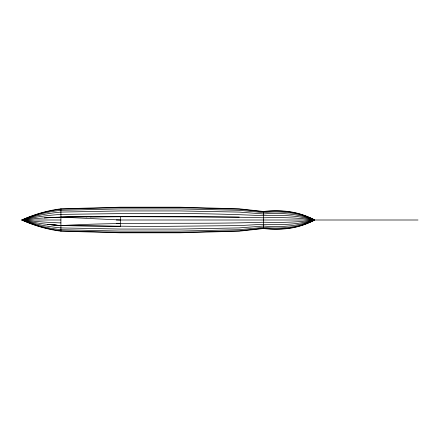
<?xml version="1.0" encoding="UTF-8"?>
<svg xmlns="http://www.w3.org/2000/svg" width="440" height="440" viewBox="0 0 440 440"><rect width="100%" height="100%" fill="white"/><g stroke="black" fill="none" stroke-linecap="round" stroke-linejoin="round"><path stroke-width="0.66" d="M90.239 216.898L91.757 216.507L77.352 216.507L44.297 217.938M86.163 216.926L88.033 216.507M263.5 228.531L239.239 231.187L179.806 232.81L120.351 232.81L60.918 231.187A132.935 132.935 0 0 1 22 220A132.935 132.935 0 0 1 60.918 208.813L120.351 207.191L179.806 207.191L239.239 208.813L263.5 211.47A99.908 99.908 0 0 1 288.035 211.47A74.723 74.723 0 0 1 314.595 220A74.723 74.723 0 0 1 288.035 228.531A99.908 99.908 0 0 1 263.5 228.531L263.5 211.47M54.225 225.082L60.918 225.594C128.387 221.556 195.987 224.598 263.5 222.206A99.908 25.855 0 0 0 288.035 222.206A74.723 19.338 0 0 0 314.595 220A74.723 72.177 0 0 0 288.035 211.761A99.908 96.503 0 0 0 263.5 211.761L239.239 209.193L179.806 207.631L120.351 207.631L60.918 209.193A132.935 128.403 0 0 0 22 220A132.935 128.403 0 0 0 60.918 230.808L120.351 232.37L179.806 232.37L239.239 230.808L263.5 228.239A99.908 96.503 0 0 0 288.035 228.239A74.723 72.177 0 0 0 314.595 220A74.723 64.713 0 0 0 288.035 212.614A99.908 86.521 0 0 0 263.5 212.614L239.239 210.309L179.806 208.906L120.351 208.906L60.918 210.309A132.935 115.126 0 0 0 22 220A132.935 115.126 0 0 0 60.918 229.691L120.351 231.094L179.806 231.094L239.239 229.691L263.5 227.387A99.908 86.521 0 0 0 288.035 227.387A74.723 64.713 0 0 0 314.595 220A74.723 52.839 0 0 0 288.035 213.966A99.908 70.642 0 0 0 263.5 213.966L239.239 212.091L179.806 210.941L120.351 210.941L60.918 212.091A132.935 94.001 0 0 0 22 220A132.935 94.001 0 0 0 60.918 227.909L120.351 229.059L179.806 229.059L239.239 227.909L263.5 226.034A99.908 70.642 0 0 0 288.035 226.034A74.723 52.839 0 0 0 314.595 220A74.723 37.362 0 0 0 288.035 215.732A99.908 49.951 0 0 0 263.5 215.732C196.042 212.35 128.436 213.433 60.918 214.407A132.935 66.468 0 0 0 22 220A132.935 66.468 0 0 0 47.592 224.395L60.918 225.594L150.079 226.507L239.239 225.594L263.5 224.268A99.908 49.951 0 0 0 288.035 224.268A74.723 37.362 0 0 0 314.595 220A74.723 19.338 0 0 0 288.035 217.795A99.908 25.855 0 0 0 263.5 217.795C205.893 216.194 148.253 216.634 90.629 216.843M72.397 216.992L60.918 217.107A132.935 34.408 0 0 0 22 220A132.935 34.408 0 0 0 60.918 222.893M239.239 217.107L120.351 216.684L60.918 217.107L120.351 220M22 220L60.918 220M116.297 220L418 220M116.297 223.295L120.351 223.316M50.897 224.757L60.918 225.594L120.351 226.402L120.351 216.684M47.592 224.395L60.918 225.594M60.918 208.813L60.918 231.187"/></g></svg>
